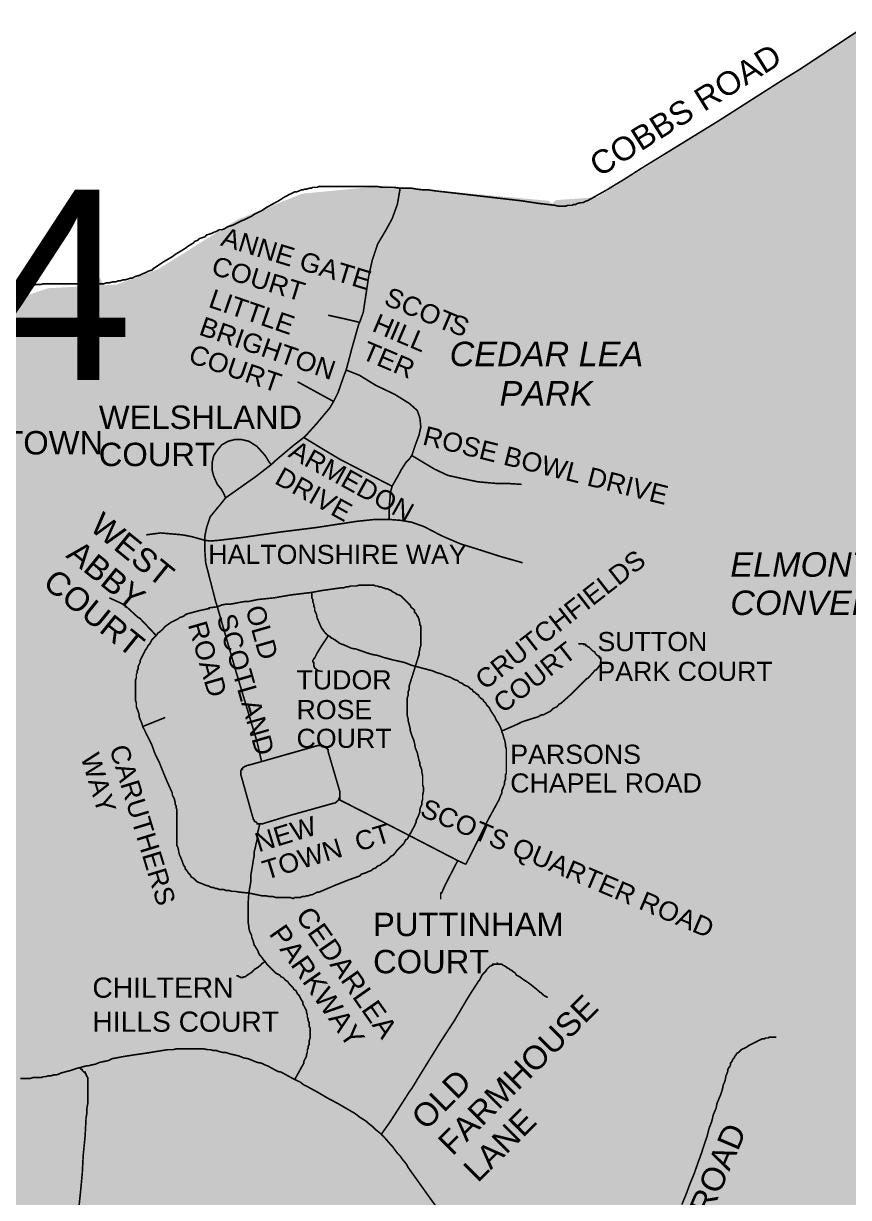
# Model space of a CAD drawing. Header units: millimetres. Extents: x 10 to 1080, y 12 to 847.
# Drawn here: x 256.9 to 334.5, y 464.8 to 575.2 of the extents above; entities that cross this region are included whole.
import ezdxf

# ---------------------------------------------------------------- set-up
doc = ezdxf.new("R2010")
doc.units = ezdxf.units.MM

msp = doc.modelspace()

# ---------------------------------------------------------------- hatches: boundary and pattern name
at = {"layer": 'H', "linetype": 'CONTINUOUS'}
for points in [[(802.375, 724.076), (804.333, 708.572), (819.82, 705.362), (834.637, 704.674), (846.243, 705.362), (859.861, 713.74), (871.467, 723.388), (876.635, 727.287), (891.452, 733.125), (894.662, 722.806), (899.231, 711.2), (902.458, 678.268), (906.939, 654.985), (912.777, 635.6), (903.041, 631.79), (870.797, 623.394), (843.703, 613.075), (834.037, 605.614), (852.17, 570.142), (848.607, 566.244), (849.207, 566.244), (834.637, 551.692), (840.475, 538.815), (802.711, 488.438), (802.217, 489.126), (800.435, 493.007), (798.83, 497.082), (795.355, 502.25), (792.215, 505.213), (789.005, 508.088), (786.289, 511.722), (784.437, 515.532), (783.078, 519.677), (782.391, 521.723), (780.874, 525.78), (778.334, 530.348), (775.794, 533.735), (773.007, 536.875), (769.955, 539.75), (766.727, 542.378), (763.27, 544.83), (759.707, 547.123), (755.985, 549.24), (754.115, 550.333), (752.263, 551.356), (750.305, 552.45), (748.365, 553.473), (746.407, 554.478), (744.467, 555.502), (742.615, 556.507), (740.657, 557.618), (739.652, 558.13), (732.525, 556.436), (732.79, 544.583), (726.264, 530.86), (723.142, 524.334), (722.207, 519.765), (722.877, 514.015), (725.593, 511.052), (734.219, 509.182), (736.177, 508.935), (733.302, 494.965), (732.278, 489.126), (728.98, 480.236), (737.605, 465.243), (747.518, 446.193), (733.548, 450.338), (730.409, 438.062), (720.76, 407.158), (717.885, 398.268), (714.745, 388.108), (713.475, 387.174), (712.047, 376.096), (715.945, 344.77), (716.615, 324.026), (716.439, 318.682), (723.388, 318.435), (731.608, 319.705), (737.358, 321.557), (743.373, 323.25), (749.635, 324.273), (754.962, 326.39), (761.488, 331.47), (750.641, 308.786), (742.95, 291.677), (741.257, 289.313), (754.715, 277.195), (760.801, 272.292), (760.73, 272.115), (769.444, 264.583), (777.487, 249.678), (794.597, 237.155), (804.333, 230.293), (811.777, 224.032), (798.054, 219.957), (781.473, 215.988), (770.043, 212.602), (757.502, 208.033), (746.072, 201.172), (734.06, 195.404), (725.082, 194.91), (725.258, 194.134), (725.593, 192.105), (725.752, 188.048), (725.17, 184.062), (724.905, 183.392), (714.587, 181.698), (699.17, 173.743), (696.295, 178.312), (682.078, 173.143), (680.879, 176.53), (652.868, 161.713), (660.647, 138.007), (660.4, 137.83), (656.749, 135.467), (653.203, 133.103), (649.552, 130.722), (645.918, 128.358), (642.285, 125.977), (638.634, 123.702), (635, 121.32), (631.349, 118.957), (627.803, 116.664), (624.152, 114.3), (620.942, 115.394), (619.584, 117.51), (618.402, 119.556), (617.22, 121.744), (616.038, 123.702), (614.68, 125.977), (613.569, 128.27), (612.299, 130.475), (610.958, 132.415), (609.424, 134.197), (608.154, 136.066), (606.795, 138.254), (605.367, 140.035), (603.673, 143.087), (601.892, 144.445), (599.863, 145.715), (598.17, 147.496), (596.724, 149.26), (595.118, 151.042), (593.513, 152.647), (591.22, 153.846), (589.439, 155.187), (587.675, 156.545), (586.052, 158.415), (585.717, 160.778), (585.047, 162.895), (584.112, 165.1), (582.172, 166.194), (580.549, 167.887), (579.543, 169.845), (578.785, 171.962), (577.762, 173.902), (576.668, 175.772), (575.398, 177.553), (573.775, 178.982), (571.659, 182.457), (568.784, 186.778), (566.932, 189.988), (565.82, 194.486), (564.462, 203.87), (563.704, 208.527), (563.88, 211.332), (563.704, 215.477), (563.457, 217.77), (563.28, 220.133), (563.368, 222.426), (563.28, 224.614), (562.857, 227.418), (561.675, 229.694), (560.828, 232.586), (561.428, 234.774), (561.852, 237.825), (561.922, 240.206), (561.587, 242.658), (561.763, 245.286), (562.01, 247.65), (561.852, 250.278), (561.164, 254.423), (561.922, 257.052), (562.522, 259.256), (562.275, 261.532), (561.499, 263.56), (560.405, 265.518), (559.805, 267.882), (559.223, 270.175), (557.953, 273.297), (556.26, 274.92), (554.814, 277.53), (554.39, 280), (553.72, 282.363), (552.962, 284.656), (551.85, 286.508), (550.668, 288.713), (549.222, 291.165), (547.194, 292.947), (545.412, 294.552), (543.56, 296.422), (543.719, 298.697), (542.537, 300.655), (540.42, 302.348), (538.057, 304.976), (535.34, 306.405), (532.553, 307.763), (530.26, 309.545), (528.232, 310.903), (526.874, 312.755), (526.45, 314.872), (524.51, 315.807), (522.305, 316.054), (518.248, 316.565), (515.779, 316.9), (513.592, 317.324), (511.387, 317.923), (508.935, 318.17), (507.153, 316.988), (506.465, 314.96), (505.037, 313.267), (503.255, 311.997), (501.897, 310.303), (500.292, 308.698), (498.422, 307.587), (496.658, 306.07), (495.212, 304.377), (494.453, 302.348), (493.942, 299.896), (493.607, 297.603), (493.942, 295.24), (494.453, 293.123), (495.212, 290.83), (495.723, 288.625), (494.03, 286.508), (493.342, 284.304), (491.649, 281.693), (489.462, 280.846), (485.14, 280.423), (481.577, 280.582), (479.637, 281.852), (478.102, 283.457), (476.673, 285.08), (475.068, 286.773), (472.863, 287.267), (470.658, 286.685), (468.965, 285.238), (467.184, 283.88), (465.067, 282.875), (463.462, 281.34), (464.732, 279.488), (466.602, 278.306), (468.63, 277.372), (469.724, 275.502), (468.877, 273.385), (467.095, 272.027), (463.973, 269.663), (462.104, 268.058), (460.075, 266.876), (457.958, 266.1), (455.665, 265.606), (452.702, 266.277), (450.674, 267.212), (448.469, 267.635), (444.835, 268.482), (442.718, 268.993), (440.514, 268.393), (436.792, 268.217), (434.763, 268.905), (432.805, 269.998), (431.465, 271.78), (432.647, 273.72), (433.405, 275.925), (433.317, 278.218), (432.805, 280.335), (432.894, 282.963), (431.959, 285.327), (428.925, 284.568), (426.72, 283.88), (424.603, 283.457), (421.375, 283.968), (419.188, 284.392), (417.072, 284.903), (415.025, 285.926), (412.838, 286.685), (410.792, 287.62), (409.698, 289.56), (409.875, 291.765), (410.298, 293.97), (410.298, 296.157), (409.61, 298.203), (408.252, 300.143), (406.4, 301.66), (404.53, 303.107), (402.837, 304.712), (400.897, 305.823), (399.715, 307.675), (400.297, 309.792), (399.962, 311.997), (397.845, 313.355), (395.905, 314.537), (394.547, 316.318), (393.1, 318.1), (391.672, 319.793), (390.225, 321.398), (388.108, 322.668), (386.592, 324.185), (385.057, 325.878), (383.452, 327.325), (381.582, 328.595), (379.465, 329.265), (378.125, 331.047), (378.037, 333.252), (377.349, 335.368), (375.92, 336.973), (374.05, 338.332), (372.11, 339.425), (370.152, 340.536), (368.035, 341.383), (365.919, 341.965), (363.555, 341.63), (361.615, 340.607), (359.745, 338.914), (357.875, 337.82), (355.935, 336.797), (353.818, 335.703), (351.878, 334.522), (350.255, 332.652), (348.915, 330.8), (347.98, 328.754), (347.133, 326.637), (345.599, 325.032), (343.323, 324.785), (340.184, 324.785), (337.732, 325.367), (335.615, 324.185), (334.522, 322.333), (334.433, 320.128), (334.098, 317.923), (332.899, 315.807), (331.805, 313.866), (330.958, 311.75), (330.712, 309.545), (330.288, 307.252), (329.935, 304.976), (329.688, 302.683), (329.018, 300.39), (328.083, 298.203), (327.325, 296.157), (327.06, 293.97), (328.665, 292.347), (329.935, 290.583), (328.665, 288.802), (326.39, 287.955), (323.25, 287.778), (321.045, 288.29), (319.864, 290.23), (318.682, 292.276), (316.812, 293.705), (314.025, 294.975), (311.732, 295.487), (309.615, 295.91), (307.763, 297.092), (306.405, 299.05), (305.47, 300.99), (304.712, 303.107), (303.689, 305.135), (301.995, 306.405), (300.302, 307.852), (298.962, 309.545), (297.268, 307.94), (296.422, 305.894), (293.282, 304.2), (291.5, 305.558), (289.648, 306.828), (287.69, 307.852), (287.267, 309.968), (287.69, 312.173), (285.75, 313.09), (283.457, 313.602), (281.34, 314.202), (279.224, 315.295), (278.642, 317.5), (277.954, 319.617), (276.013, 321.222), (274.144, 319.793), (272.874, 317.923), (269.998, 319.193), (268.217, 320.64), (266.435, 321.98), (263.984, 324.45), (262.202, 325.72), (260.862, 327.484), (261.108, 329.688), (261.867, 331.893), (262.714, 334.01), (262.467, 337.644), (261.532, 339.602), (260.597, 341.718), (258.992, 343.323), (255.94, 345.352), (253.065, 346.71), (251.195, 347.892), (249.167, 348.827), (248.92, 351.032), (250.19, 352.884), (251.707, 354.842), (254.088, 354.93), (255.782, 356.358), (257.969, 356.623), (260.174, 357.117), (261.444, 359.234), (261.779, 361.527), (261.62, 363.732), (260.438, 365.584), (258.992, 367.277), (256.117, 367.63), (255.429, 369.746), (254.088, 371.44), (252.307, 372.957), (250.525, 374.227), (248.497, 374.826), (247.138, 376.767), (248.162, 378.707), (247.385, 381), (245.78, 382.517), (245.622, 384.81), (244.687, 386.75), (243.575, 388.796), (242.235, 390.56), (241.035, 392.43), (239.518, 394.212), (239.43, 396.416), (240.453, 398.533), (240.612, 401.144), (240.788, 403.86), (239.43, 405.888), (238.584, 408.005), (236.467, 409.452), (235.038, 411.304), (233.08, 412.838), (233.168, 415.202), (234.103, 417.318), (235.462, 419.276), (236.978, 421.04), (238.072, 422.998), (237.825, 425.274), (237.49, 427.902), (236.22, 429.683), (234.527, 431.377), (232.657, 433.246), (230.628, 434.587), (229.182, 436.28), (227.489, 437.815), (226.219, 439.667), (224.79, 441.537), (223.943, 443.742), (222.92, 445.77), (220.98, 447.216), (218.775, 448.557), (216.57, 449.827), (214.365, 450.25), (212.249, 450.427), (209.797, 450.515), (206.163, 450.427), (203.87, 451.026), (201.595, 450.338), (199.972, 448.31), (201.665, 446.705), (199.549, 444.588), (196.938, 445.347), (194.822, 445.435), (192.105, 444.923), (189.054, 445.012), (187.202, 443.406), (184.908, 442.472), (182.88, 441.113), (181.01, 439.596), (179.317, 438.15), (177.288, 437.056), (175.084, 436.457), (173.055, 435.522), (170.762, 434.675), (168.575, 434.852), (166.793, 436.545), (165.947, 438.82), (165.259, 440.937), (163.142, 442.048), (160.955, 442.56), (158.574, 442.383), (156.369, 441.713), (154.005, 440.778), (151.377, 440.267), (148.59, 440.267), (146.385, 439.843), (145.45, 437.727), (145.115, 435.522), (142.663, 436.122), (142.152, 438.326), (140.458, 439.932), (138.43, 441.113), (136.472, 442.207), (134.285, 442.807), (131.745, 442.048), (128.605, 441.537), (126.153, 441.872), (123.525, 441.784), (121.497, 442.983), (120.05, 444.588), (117.775, 445.012), (116.082, 446.528), (116.152, 448.822), (114.124, 450.938), (112.607, 453.214), (111.425, 454.995), (110.155, 456.777), (108.797, 458.47), (107.527, 460.252), (106.257, 461.945), (104.898, 463.726), (103.54, 465.42), (102.182, 467.113), (100.842, 468.806), (99.572, 470.57), (98.213, 472.264), (95.585, 475.738), (93.133, 479.213), (90.682, 482.776), (88.477, 486.41), (86.448, 490.132), (84.578, 494.03), (83.062, 498.016), (81.527, 502.92), (80.433, 507.065), (79.498, 511.298), (78.74, 515.532), (78.228, 519.853), (77.805, 524.175), (77.558, 528.496), (77.47, 532.8), (77.558, 534.917), (77.558, 537.122), (77.717, 539.238), (77.893, 541.443), (78.052, 543.56), (78.317, 545.765), (78.564, 547.882), (79.252, 552.115), (80.098, 556.348), (81.192, 560.582), (82.374, 564.727), (84.402, 570.054), (86.448, 573.793), (87.63, 575.645), (117.687, 575.645), (138.007, 572.435), (144.445, 544.23), (141.905, 543.225), (154.764, 537.88), (160.443, 536.028), (171.185, 535.693), (189.318, 535.34), (206.834, 533.912), (226.06, 527.897), (227.842, 532.888), (253.912, 548.552), (259.239, 550.333), (265.677, 550.668), (269.575, 552.115), (277.019, 556.772), (283.122, 559.223), (290.989, 559.982), (306.317, 558.553), (306.652, 558.288), (307.005, 558.624), (310.885, 558.888), (317.659, 563.122), (325.543, 568.113), (333.745, 573.528), (338.825, 576.827), (341.365, 576.756), (344.928, 576.068), (348.492, 574.71), (351.949, 572.858), (355.759, 569.718), (358.228, 566.173), (359.234, 564.303), (360.257, 562.363), (362.462, 558.8), (365.425, 555.925), (369.993, 554.32), (376.255, 554.478), (378.46, 554.902), (380.577, 555.325), (382.782, 555.748), (384.898, 556.013), (387.773, 556.436), (392.007, 557.107), (396.064, 558.042), (400.138, 559.135), (404.107, 560.405), (408.005, 561.852), (411.903, 563.457), (415.713, 565.238), (419.435, 567.09), (423.069, 569.048), (424.18, 569.63), (421.128, 576.333), (406.224, 573.952), (411.057, 595.383), (409.452, 607.06), (401.408, 603.85), (401.832, 611.893), (404.618, 612.74), (404.195, 626.022), (394.882, 630.432), (373.539, 618.737), (369.482, 635.67), (377.19, 651.845), (407.405, 673.276), (407.829, 671.23), (482.177, 704.003), (500.715, 623.323), (501.227, 623.57), (505.372, 625.863), (509.182, 627.892), (512.992, 630.008), (516.802, 632.037), (520.612, 634.065), (522.552, 635.088), (524.422, 636.094), (526.362, 637.117), (528.232, 638.14), (530.172, 639.233), (532.042, 640.256), (534.335, 641.438), (544.495, 629.585), (550.422, 631.613), (546.523, 639.568), (541.532, 645.336), (541.602, 645.407), (545.412, 647.453), (549.222, 649.57), (553.032, 651.598), (556.772, 653.627), (560.582, 655.743), (564.392, 657.772), (568.202, 659.888), (572.012, 661.917), (575.733, 664.034), (579.543, 666.15), (583.353, 668.196), (587.163, 670.313), (590.885, 672.342), (596.724, 674.458), (601.133, 674.458), (603.338, 674.458), (605.455, 674.37), (607.642, 674.194), (609.847, 674.123), (611.964, 674.035), (614.168, 673.858), (616.373, 673.7), (618.49, 673.612), (620.695, 673.435), (622.882, 673.347), (624.999, 673.276), (629.32, 673.188), (633.642, 673.276), (637.875, 673.523), (642.108, 673.947), (646.254, 674.617), (650.399, 675.728), (653.627, 676.734), (657.684, 678.18), (661.67, 679.873), (665.568, 681.743), (669.378, 683.772), (673.1, 685.976), (676.734, 688.252), (680.297, 690.704), (683.683, 693.42), (687.07, 696.136), (690.192, 699.1), (693.332, 702.063), (696.207, 705.273), (699.082, 708.572), (701.71, 711.958), (705.785, 710.53), (709.842, 708.995), (713.74, 707.214), (717.638, 705.362), (721.448, 703.333), (723.988, 701.798), (729.403, 707.302), (742.35, 719.578), (751.999, 718.908), (767.503, 733.725), (785.618, 751.84), (797.207, 740.234), (802.375, 724.076), (802.375, 724.076)], [(292.682, 558.13), (291.253, 558.13), (290.83, 559.4), (290.407, 558.13), (289.048, 558.13), (290.142, 557.283), (289.719, 555.925), (290.83, 556.772), (292.012, 555.925), (291.588, 557.283), (292.682, 558.13), (292.682, 558.13)], [(264.83, 549.998), (263.56, 552.274), (262.29, 549.998), (263.56, 547.793), (264.83, 549.998), (264.83, 549.998)], [(264.83, 549.998), (264.583, 549.998), (263.56, 548.217), (262.625, 549.998), (263.56, 551.78), (264.583, 549.998), (264.83, 549.998), (263.56, 552.274), (262.29, 549.998), (263.56, 547.793), (264.83, 549.998), (264.83, 549.998)], [(288.872, 544.918), (287.443, 544.918), (287.02, 546.188), (286.597, 544.918), (285.238, 544.918), (286.332, 544.072), (285.909, 542.713), (287.02, 543.56), (288.202, 542.713), (287.778, 544.072), (288.872, 544.918), (288.872, 544.918)], [(286.597, 534.917), (285.15, 534.917), (284.727, 536.187), (284.304, 534.917), (282.945, 534.917), (284.057, 534.07), (283.633, 532.73), (284.727, 533.576), (285.909, 532.73), (285.485, 534.07), (286.597, 534.917), (286.597, 534.917)], [(297.85, 532.465), (296.422, 532.465), (295.998, 533.735), (295.575, 532.465), (294.217, 532.465), (295.31, 531.618), (294.887, 530.26), (295.998, 531.107), (297.18, 530.26), (296.757, 531.618), (297.85, 532.465), (297.85, 532.465)], [(274.832, 528.743), (273.385, 528.743), (272.962, 530.013), (272.538, 528.743), (271.18, 528.743), (272.292, 527.897), (271.868, 526.538), (272.962, 527.385), (274.144, 526.538), (273.72, 527.897), (274.832, 528.743), (274.832, 528.743)], [(296.157, 527.226), (294.728, 527.226), (294.305, 528.496), (293.882, 527.226), (292.523, 527.226), (293.617, 526.38), (293.194, 525.022), (294.305, 525.868), (295.487, 525.022), (295.063, 526.38), (296.157, 527.226), (296.157, 527.226)], [(285.909, 520.947), (284.48, 520.947), (284.057, 522.217), (283.633, 520.947), (282.275, 520.947), (283.369, 520.1), (282.945, 518.76), (284.057, 519.606), (285.238, 518.76), (284.815, 520.1), (285.909, 520.947), (285.909, 520.947)], [(269.575, 517.737), (268.129, 517.737), (267.705, 519.007), (267.282, 517.737), (265.942, 517.737), (267.035, 516.89), (266.612, 515.532), (267.705, 516.378), (268.905, 515.532), (268.482, 516.89), (269.575, 517.737), (269.575, 517.737)], [(295.398, 513.68), (293.952, 513.68), (293.529, 514.95), (293.105, 513.68), (291.765, 513.68), (292.858, 512.833), (292.435, 511.475), (293.529, 512.322), (294.728, 511.475), (294.305, 512.833), (295.398, 513.68), (295.398, 513.68)], [(311.397, 513.592), (309.968, 513.592), (309.545, 514.862), (309.122, 513.592), (307.763, 513.592), (308.857, 512.745), (308.434, 511.387), (309.545, 512.233), (310.727, 511.387), (310.303, 512.745), (311.397, 513.592), (311.397, 513.592)], [(304.112, 508.935), (302.683, 508.935), (302.26, 510.205), (301.837, 508.935), (300.478, 508.935), (301.572, 508.088), (301.149, 506.73), (302.26, 507.577), (303.442, 506.73), (303.018, 508.088), (304.112, 508.935), (304.112, 508.935)], [(270.669, 508.088), (269.24, 508.088), (268.817, 509.358), (268.393, 508.088), (267.035, 508.088), (268.129, 507.242), (267.705, 505.883), (268.817, 506.73), (269.998, 505.883), (269.575, 507.242), (270.669, 508.088), (270.669, 508.088)], [(279.4, 506.218), (277.954, 506.218), (277.53, 507.488), (277.107, 506.218), (275.749, 506.218), (276.86, 505.372), (276.437, 504.014), (277.53, 504.86), (278.712, 504.014), (278.289, 505.372), (279.4, 506.218), (279.4, 506.218)], [(288.537, 504.278), (287.108, 504.278), (286.685, 505.548), (286.262, 504.278), (284.903, 504.278), (285.997, 503.432), (285.574, 502.073), (286.685, 502.92), (287.867, 502.073), (287.443, 503.432), (288.537, 504.278), (288.537, 504.278)], [(294.887, 498.352), (293.458, 498.352), (293.035, 499.622), (292.612, 498.352), (291.253, 498.352), (292.347, 497.505), (291.924, 496.147), (293.035, 496.993), (294.217, 496.147), (293.793, 497.505), (294.887, 498.352), (294.887, 498.352)], [(301.325, 497.84), (299.879, 497.84), (299.455, 499.11), (299.032, 497.84), (297.692, 497.84), (298.785, 496.993), (298.362, 495.635), (299.455, 496.482), (300.655, 495.635), (300.232, 496.993), (301.325, 497.84), (301.325, 497.84)], [(280.335, 491.825), (278.888, 491.825), (278.465, 493.095), (278.042, 491.825), (276.684, 491.825), (277.795, 490.978), (277.372, 489.62), (278.465, 490.467), (279.647, 489.62), (279.224, 490.978), (280.335, 491.825), (280.335, 491.825)], [(261.779, 477.52), (260.35, 477.52), (259.927, 478.79), (259.503, 477.52), (258.145, 477.52), (259.239, 476.673), (258.815, 475.315), (259.927, 476.162), (261.108, 475.315), (260.685, 476.673), (261.779, 477.52), (261.779, 477.52)], [(286.597, 476.85), (285.15, 476.85), (284.727, 478.12), (284.304, 476.85), (282.945, 476.85), (284.057, 476.003), (283.633, 474.645), (284.727, 475.492), (285.909, 474.645), (285.485, 476.003), (286.597, 476.85), (286.597, 476.85)]]:
    msp.add_hatch(color=256, dxfattribs=at).paths.add_polyline_path(points)

# ---------------------------------------------------------------- linework, layer by layer
at = {"layer": 'P', "const_width": 0.151}
for points in [[(292.347, 559.735), (292.858, 559.735), (293.441, 559.735), (293.952, 559.647), (294.552, 559.576), (295.046, 559.576), (295.645, 559.488), (302.242, 558.729), (303.777, 558.553), (305.382, 558.306), (306.899, 558.13), (307.252, 558.042), (307.587, 558.042), (307.746, 558.042), (307.922, 558.042), (308.098, 558.13), (308.257, 558.13), (308.434, 558.13), (308.522, 558.13), (308.681, 558.218), (308.857, 558.218), (309.016, 558.306), (309.368, 558.377), (309.527, 558.377), (309.862, 558.553), (309.951, 558.553), (311.309, 559.312), (311.908, 559.647), (312.579, 560.07), (313.178, 560.423), (313.849, 560.846), (315.031, 561.605), (322.315, 566.085), (328.418, 569.983), (329.935, 570.918), (335.95, 574.887)], [(256.699, 550.263), (256.875, 550.333), (257.122, 550.422), (257.369, 550.51), (257.634, 550.51), (257.881, 550.598), (258.057, 550.686), (258.304, 550.686), (258.568, 550.686), (258.815, 550.757), (259.75, 550.757), (260.174, 550.757), (261.108, 550.757), (261.602, 550.757), (262.026, 550.757), (262.537, 550.757), (262.802, 550.757), (263.049, 550.757), (263.384, 550.757), (263.719, 550.757), (264.231, 550.757), (264.495, 550.757), (264.742, 550.845), (264.989, 550.845), (265.342, 550.933), (265.589, 550.933), (265.836, 551.021), (266.012, 551.021), (266.259, 551.109), (266.435, 551.109), (266.682, 551.18), (266.947, 551.268), (267.106, 551.268), (267.458, 551.445), (267.794, 551.533), (267.952, 551.603), (268.129, 551.692), (268.376, 551.78), (268.728, 551.956), (268.975, 552.027), (269.152, 552.203), (269.311, 552.291), (270.069, 552.803), (270.492, 553.05), (270.916, 553.297), (271.268, 553.561), (271.692, 553.808), (272.115, 554.073), (272.45, 554.32), (272.874, 554.567), (273.032, 554.743), (273.297, 554.831), (273.456, 554.99), (273.72, 555.078), (273.967, 555.166), (274.144, 555.343), (274.391, 555.413), (274.655, 555.502), (274.814, 555.59), (275.078, 555.678), (275.325, 555.837), (275.572, 555.837), (275.837, 555.925), (276.084, 556.101), (276.595, 556.26), (276.772, 556.348), (277.442, 556.683), (277.689, 556.772), (278.377, 557.107), (278.624, 557.283), (278.959, 557.459), (279.312, 557.618), (279.806, 557.953), (280.917, 558.553), (281.428, 558.888), (281.587, 558.976), (281.764, 559.065), (281.922, 559.153), (282.099, 559.223), (282.275, 559.312), (282.434, 559.4), (282.61, 559.4), (282.857, 559.488), (283.034, 559.576), (283.192, 559.576), (283.369, 559.647), (283.545, 559.647), (283.792, 559.735), (283.968, 559.735), (284.127, 559.823), (284.392, 559.823), (284.551, 559.823), (284.727, 559.911), (284.974, 559.911), (285.662, 559.911), (286.156, 559.911), (286.579, 559.911), (287.091, 559.911), (287.602, 559.911), (288.114, 559.911), (288.625, 559.911), (289.542, 559.911), (290.142, 559.911), (290.654, 559.823), (291.236, 559.823), (291.747, 559.823), (292.347, 559.735)], [(292.347, 559.735), (292.082, 558.218), (291.588, 556.86), (290.989, 555.766), (290.23, 554.496), (289.719, 552.962), (289.384, 551.445), (289.119, 549.663), (288.872, 548.058), (288.537, 547.123)], [(288.537, 547.123), (287.091, 547.458), (285.574, 547.793)], [(288.537, 547.123), (288.449, 546.947), (287.778, 544.583), (287.514, 543.56), (287.267, 542.643)], [(287.267, 542.643), (287.002, 541.955), (286.508, 540.526), (286.085, 539.679)], [(287.267, 542.643), (288.537, 542.131), (290.054, 541.196), (291.835, 540.35), (293.194, 539.503), (293.952, 538.833), (294.199, 538.145), (294.287, 537.298), (294.128, 536.54), (293.776, 535.605), (293.441, 534.599)], [(286.085, 539.679), (282.698, 541.532)], [(286.085, 539.679), (285.732, 539.08), (284.462, 537.563), (283.457, 536.452), (283.281, 536.293)], [(275.925, 530.613), (275.749, 531.036), (275.502, 531.46), (275.149, 531.883), (274.814, 532.642), (274.655, 533.241), (274.655, 533.912), (274.814, 534.599), (275.149, 535.093), (275.572, 535.605), (276.172, 535.94), (276.842, 536.116), (277.354, 536.116), (278.112, 535.94), (278.888, 535.446), (279.647, 534.599), (280.07, 533.912), (280.229, 533.753)], [(283.281, 536.293), (282.275, 535.517), (280.582, 534.088), (280.229, 533.753)], [(283.281, 536.293), (284.815, 535.358), (286.667, 534.247), (291.588, 531.707)], [(291.588, 531.707), (291.924, 532.306), (292.171, 532.73), (292.435, 533.241), (292.929, 534), (293.194, 534.247), (293.441, 534.599)], [(293.441, 534.599), (295.557, 533.329), (296.827, 532.73), (297.938, 532.483), (299.632, 532.13), (301.396, 531.971), (302.419, 531.971), (303.777, 531.883)], [(280.229, 533.753), (278.8, 532.642), (275.925, 530.613)], [(291.324, 528.585), (291.324, 529.008), (291.324, 529.855), (291.412, 530.789), (291.412, 531.036), (291.588, 531.707)], [(273.967, 526.627), (273.967, 526.979), (274.144, 527.826), (274.479, 528.832), (275.237, 529.766), (275.325, 529.855), (275.925, 530.613)], [(273.967, 526.627), (274.479, 526.556), (275.325, 526.627), (277.53, 526.891), (281.076, 527.403), (284.462, 527.826), (288.272, 528.408), (289.966, 528.585), (290.901, 528.585), (291.324, 528.585)], [(291.324, 528.585), (292.435, 528.496), (293.441, 528.32), (294.622, 527.897), (296.245, 527.05), (298.009, 526.292), (299.879, 525.709), (301.748, 525.11), (303.865, 524.51)], [(273.967, 526.627), (272.697, 526.979), (271.851, 527.138), (270.845, 527.226), (269.822, 527.315), (268.464, 527.138)], [(275.149, 520.365), (274.99, 520.876), (274.055, 524.51), (273.967, 525.78), (273.967, 526.627)], [(293.776, 514.773), (294.04, 515.62), (294.128, 515.885), (294.128, 516.132), (294.199, 516.308), (294.199, 516.467), (294.287, 516.731), (294.287, 516.89), (294.287, 517.066), (294.287, 517.243), (294.287, 517.402), (294.287, 517.666), (294.287, 518.089), (294.287, 518.16), (294.287, 518.336), (294.287, 518.425), (294.287, 518.583), (294.199, 518.672), (294.199, 518.848), (294.128, 519.095), (294.128, 519.183), (294.04, 519.359), (294.04, 519.43), (293.952, 519.518), (293.864, 519.695), (293.776, 519.783), (293.705, 519.853), (293.705, 520.03), (293.617, 520.118), (293.529, 520.206), (293.441, 520.277), (293.352, 520.365), (293.282, 520.541), (293.105, 520.7), (292.929, 520.876), (292.682, 521.123), (292.594, 521.212), (292.435, 521.388), (292.259, 521.476), (292.012, 521.547), (291.924, 521.635), (291.747, 521.723), (291.588, 521.811), (291.5, 521.899), (291.324, 521.97), (291.165, 522.058), (290.989, 522.058), (290.812, 522.146), (290.742, 522.146), (290.565, 522.235), (290.389, 522.235), (290.23, 522.323), (290.054, 522.323), (289.895, 522.393), (289.719, 522.393), (289.542, 522.393), (289.384, 522.393), (288.872, 522.393), (288.449, 522.393), (288.202, 522.323), (287.69, 522.323), (287.426, 522.235), (287.267, 522.235), (287.002, 522.146), (286.755, 522.146), (284.974, 521.899), (284.039, 521.723)], [(269.399, 517.666), (267.882, 519.271), (267.705, 519.359), (266.612, 520.365), (266.524, 520.365), (266.524, 520.453), (266.347, 520.541), (266.259, 520.629), (264.989, 521.212)], [(284.039, 521.723), (282.011, 521.476), (280.494, 521.212), (278.959, 521.053), (278.536, 520.965), (278.112, 520.876), (277.777, 520.876), (277.266, 520.788), (276.842, 520.7), (276.419, 520.629), (275.996, 520.629), (275.572, 520.541), (275.149, 520.365)], [(285.574, 517.666), (285.485, 517.737), (285.309, 517.913), (285.15, 518.089), (285.062, 518.248), (284.974, 518.336), (284.886, 518.513), (284.815, 518.672), (284.639, 519.095), (284.551, 519.271), (284.462, 519.695), (284.304, 520.03), (284.304, 520.277), (284.215, 520.453), (284.215, 520.629), (284.127, 520.876), (284.127, 521.053), (284.039, 521.212), (284.039, 521.476), (284.039, 521.723)], [(275.149, 520.365), (274.391, 520.277), (274.391, 520.206), (273.967, 520.118), (273.544, 520.03), (273.209, 519.942), (272.874, 519.853), (272.609, 519.783), (272.274, 519.695), (272.115, 519.606), (272.027, 519.518), (271.851, 519.43), (271.604, 519.359), (271.515, 519.271), (271.18, 519.095), (270.845, 518.936), (270.581, 518.76), (270.245, 518.513), (269.998, 518.248), (269.734, 518.001), (269.575, 517.913), (269.399, 517.666)], [(279.312, 505.813), (278.888, 507.665), (276.931, 514.191), (275.149, 520.365)], [(269.399, 517.666), (269.222, 517.49), (268.975, 517.243), (268.799, 516.89), (268.64, 516.731), (268.552, 516.555), (268.464, 516.396), (268.376, 516.308), (268.305, 516.132), (268.217, 515.973), (268.129, 515.796), (268.041, 515.62), (267.952, 515.461), (267.882, 515.285), (267.882, 515.126), (267.794, 514.95), (267.705, 514.773), (267.705, 514.526), (267.617, 514.35), (267.617, 514.191), (267.529, 514.015), (267.529, 513.856), (267.529, 513.68), (267.458, 513.503), (267.458, 513.256), (267.458, 513.08), (267.458, 512.921), (267.458, 512.657), (267.458, 512.498), (267.458, 512.075), (267.458, 511.898), (267.458, 511.739), (267.458, 511.563), (267.529, 511.316), (267.529, 510.963), (267.705, 510.54), (267.794, 510.205), (267.794, 510.046), (267.882, 509.782), (268.041, 509.446), (268.129, 509.111)], [(285.574, 517.666), (285.485, 517.49), (284.974, 516.731), (284.551, 516.043), (284.304, 515.549), (284.215, 515.461), (284.127, 515.285), (284.127, 515.197), (284.215, 515.126), (284.215, 514.862), (284.304, 514.615), (284.639, 514.35), (285.062, 514.279)], [(293.776, 514.773), (293.441, 514.862), (292.77, 515.126), (292.082, 515.285), (291.659, 515.373), (290.742, 515.62), (290.23, 515.796), (289.719, 515.885), (289.207, 516.043), (288.696, 516.22), (288.202, 516.396), (287.778, 516.467), (287.179, 516.731), (287.002, 516.819), (286.932, 516.819), (286.755, 516.89), (286.579, 516.978), (286.508, 517.066), (286.332, 517.155), (286.244, 517.243), (286.085, 517.313), (285.997, 517.402), (285.909, 517.402), (285.821, 517.49), (285.732, 517.578), (285.574, 517.666)], [(310.709, 514.438), (310.797, 514.438), (311.062, 514.773), (311.132, 514.773), (311.132, 514.862), (311.221, 514.862), (311.221, 514.95), (311.221, 515.038), (311.221, 515.126), (311.221, 515.197), (311.221, 515.285), (311.221, 515.373), (311.221, 515.461), (311.221, 515.549), (311.132, 515.549), (311.132, 515.62), (311.062, 515.62), (311.062, 515.708), (310.885, 515.796), (310.709, 515.973), (310.638, 516.132), (310.462, 516.22), (310.286, 516.396), (310.127, 516.555), (309.951, 516.643), (309.862, 516.731), (309.792, 516.731), (309.792, 516.819), (309.704, 516.819), (309.615, 516.819), (309.615, 516.89), (309.527, 516.89), (309.439, 516.89), (309.368, 516.89), (309.28, 516.89), (309.192, 516.89), (309.104, 516.89)], [(293.776, 514.773), (293.194, 512.921), (293.194, 512.745), (293.194, 512.586), (293.105, 512.41), (293.105, 512.233), (293.105, 512.075), (293.017, 511.81), (293.017, 511.651), (293.017, 511.475), (293.017, 511.316), (293.017, 511.14), (293.017, 510.963), (293.017, 510.805), (293.017, 510.469), (293.017, 510.293), (293.017, 510.117), (293.105, 509.782), (293.105, 509.623), (293.194, 509.27), (293.282, 508.935), (293.282, 508.776), (293.441, 508.265), (293.617, 507.841), (293.705, 507.506), (293.776, 507.083), (293.952, 506.659), (294.128, 505.883), (294.199, 505.725), (294.199, 505.46), (294.287, 505.301), (294.375, 505.037), (294.375, 504.878), (294.464, 504.455), (294.464, 504.19), (294.464, 504.031), (294.464, 503.767), (294.464, 503.608), (294.552, 503.343), (294.552, 503.096), (294.464, 502.673), (294.464, 502.426), (294.464, 502.25), (294.375, 502.003), (294.375, 501.738), (294.287, 501.579), (294.199, 501.315), (294.199, 501.068), (294.128, 500.892), (294.04, 500.645), (293.864, 500.309), (293.864, 500.133), (293.776, 499.957), (293.705, 499.798), (293.617, 499.622), (293.529, 499.463), (293.441, 499.286), (293.352, 499.11), (293.282, 499.039), (293.194, 498.863)], [(301.907, 508.688), (301.819, 508.935), (301.748, 509.111), (301.66, 509.27), (301.572, 509.446), (301.396, 509.693), (301.237, 510.046), (300.902, 510.54), (300.814, 510.716), (300.725, 510.893), (300.549, 511.052), (300.478, 511.14), (300.39, 511.316), (300.214, 511.475), (300.126, 511.651), (299.967, 511.739), (299.791, 511.898), (299.702, 512.075), (299.544, 512.163), (299.367, 512.322), (299.208, 512.41), (299.12, 512.586), (298.944, 512.657), (298.785, 512.833), (298.609, 512.921), (298.362, 513.009), (298.185, 513.168), (297.938, 513.256), (297.762, 513.433), (297.515, 513.503), (297.339, 513.592), (297.004, 513.768), (296.668, 513.856), (296.316, 514.015), (296.069, 514.103), (295.734, 514.191), (295.398, 514.35), (295.046, 514.438), (294.711, 514.526), (294.375, 514.615), (294.04, 514.703), (293.776, 514.773)], [(301.907, 508.688), (303.089, 509.199), (303.442, 509.358), (303.777, 509.535), (304.535, 509.782), (305.382, 510.046), (305.47, 510.117), (305.629, 510.205), (305.805, 510.205), (305.982, 510.293), (306.141, 510.381), (306.317, 510.469), (306.476, 510.54), (306.74, 510.805), (307.075, 510.963), (307.322, 511.228), (307.499, 511.316), (308.345, 512.075), (309.192, 512.921), (309.862, 513.592), (310.039, 513.68), (310.709, 514.438)], [(268.129, 509.111), (270.245, 509.958)], [(278.112, 493.448), (277.195, 493.536), (276.842, 493.607), (276.507, 493.607), (276.26, 493.695), (275.925, 493.695), (275.749, 493.783), (275.572, 493.783), (275.325, 493.783), (275.149, 493.871), (274.99, 493.871), (274.814, 493.959), (274.655, 493.959), (274.479, 494.03), (274.302, 494.118), (273.967, 494.206), (273.808, 494.295), (273.544, 494.383), (273.385, 494.453), (273.209, 494.542), (273.121, 494.63), (272.962, 494.806), (272.697, 494.965), (272.609, 495.141), (272.45, 495.3), (272.274, 495.565), (272.186, 495.653), (272.115, 495.723), (272.115, 495.9), (272.027, 495.988), (271.939, 496.147), (271.851, 496.411), (271.762, 496.658), (271.692, 496.835), (271.604, 496.993), (271.515, 497.346), (271.515, 497.417), (271.427, 497.769), (271.339, 497.928), (271.339, 498.263), (271.339, 498.44), (271.339, 498.616), (271.339, 498.951), (271.339, 499.11), (271.339, 499.286), (271.339, 499.463), (271.339, 499.622), (271.339, 499.798), (271.339, 499.957), (271.339, 500.133), (271.339, 500.556), (271.339, 500.733), (271.339, 500.892), (271.339, 501.068), (271.339, 501.315), (271.268, 501.491), (271.268, 501.65), (271.18, 501.826), (271.18, 502.003), (271.092, 502.338), (271.004, 502.497), (270.916, 502.673), (270.916, 502.849), (270.422, 503.943), (270.069, 504.79), (269.734, 505.636), (269.311, 506.483), (268.975, 507.418), (268.552, 508.265), (268.464, 508.423), (268.305, 508.776), (268.129, 509.111)], [(298.521, 496.147), (299.208, 497.505), (300.637, 500.38), (301.66, 502.25), (301.748, 502.497), (301.819, 502.673), (301.907, 502.849), (301.907, 503.096), (301.995, 503.273), (302.084, 503.52), (302.172, 503.696), (302.172, 503.943), (302.242, 504.119), (302.242, 504.278), (302.242, 504.543), (302.331, 504.702), (302.331, 504.966), (302.331, 505.125), (302.331, 505.389), (302.331, 505.813), (302.331, 505.972), (302.331, 506.236), (302.331, 506.395), (302.331, 506.571), (302.331, 506.995), (302.242, 507.33), (302.242, 507.506), (302.172, 507.841), (302.084, 508.088), (301.995, 508.423), (301.907, 508.6), (301.907, 508.688)], [(279.312, 505.813), (284.639, 507.33), (284.727, 507.33), (284.815, 507.33), (284.886, 507.33), (284.974, 507.33), (285.062, 507.33), (285.15, 507.242), (285.238, 507.242), (285.309, 507.153), (285.397, 507.083), (285.485, 506.995), (285.574, 506.906), (285.574, 506.818), (285.574, 506.73), (286.667, 503.008), (286.667, 502.92), (286.667, 502.849), (286.667, 502.761), (286.667, 502.673), (286.667, 502.585), (286.667, 502.497), (286.667, 502.338), (286.579, 502.338), (286.579, 502.25)], [(279.135, 499.957), (279.047, 499.957), (278.959, 499.957), (278.888, 499.957), (278.888, 500.045), (278.8, 500.133), (278.712, 500.133), (278.624, 500.221), (278.624, 500.309), (278.536, 500.38), (277.354, 504.613), (277.354, 504.702), (277.354, 504.79), (277.354, 504.878), (277.354, 504.966), (277.442, 505.037), (277.442, 505.125), (277.53, 505.125), (277.53, 505.213), (277.618, 505.301), (277.689, 505.301), (277.777, 505.389), (277.865, 505.389), (277.954, 505.46), (278.042, 505.46), (279.312, 505.813)], [(286.579, 502.25), (286.508, 502.162), (286.42, 502.073), (286.332, 502.003), (286.244, 501.915), (286.156, 501.915), (281.922, 500.733), (279.382, 499.957), (279.312, 499.957), (279.224, 499.957), (279.135, 499.957)], [(293.194, 498.863), (290.901, 500.045), (286.579, 502.25)], [(278.112, 493.448), (278.201, 493.959), (278.289, 494.453), (278.289, 495.053), (278.377, 495.565), (278.465, 496.076), (278.536, 496.57), (278.624, 496.993), (278.624, 497.346), (278.712, 497.681), (278.8, 498.105), (278.888, 498.44), (278.888, 498.775), (278.959, 499.198), (279.047, 499.533), (279.135, 499.957)], [(293.194, 498.863), (293.105, 498.687), (293.017, 498.528), (292.858, 498.44), (292.77, 498.263), (292.682, 498.105), (292.506, 497.928), (292.435, 497.84), (292.259, 497.681), (292.082, 497.505), (291.835, 497.17), (291.659, 496.993), (291.5, 496.923), (291.324, 496.746), (291.165, 496.57), (291.077, 496.499), (290.812, 496.323), (290.654, 496.235), (290.477, 496.076), (290.23, 495.988), (290.054, 495.812), (289.807, 495.723), (289.631, 495.565), (289.384, 495.476), (289.207, 495.388), (288.96, 495.3), (288.696, 495.229), (288.537, 495.053), (287.355, 494.63), (286.085, 494.118), (284.886, 493.607), (284.727, 493.536), (284.551, 493.536), (284.392, 493.448), (284.215, 493.36), (284.039, 493.272), (283.88, 493.272), (283.704, 493.183), (283.545, 493.183), (283.369, 493.113), (283.122, 493.113), (282.945, 493.025), (282.769, 493.025), (282.61, 493.025), (282.434, 493.025), (282.275, 492.936), (282.011, 493.025), (281.675, 493.025), (281.34, 493.025), (281.005, 493.025), (280.652, 493.025), (280.405, 493.113), (280.07, 493.113), (279.735, 493.183), (279.382, 493.183), (278.112, 493.448)], [(297.762, 496.499), (293.194, 498.863)], [(296.157, 492.848), (296.157, 492.936), (296.157, 493.025), (296.157, 493.113), (296.157, 493.183), (296.157, 493.272), (296.157, 493.36), (296.157, 493.448), (296.245, 493.448), (296.58, 494.206), (297.762, 496.499)], [(298.521, 496.147), (297.762, 496.499)], [(279.647, 487.01), (279.471, 487.186), (279.382, 487.345), (279.224, 487.521), (279.135, 487.609), (279.047, 487.768), (278.959, 488.033), (278.8, 488.28), (278.712, 488.456), (278.624, 488.527), (278.536, 488.879), (278.377, 489.303), (278.377, 489.462), (278.201, 489.797), (278.112, 490.149), (278.112, 490.308), (278.042, 490.732), (278.042, 490.908), (278.042, 491.067), (278.042, 491.243), (278.042, 491.49), (278.042, 491.843), (278.042, 492.178), (278.042, 492.425), (278.112, 493.448)], [(279.647, 487.01), (279.382, 486.833), (279.135, 486.586), (278.888, 486.41), (278.624, 486.251), (278.377, 485.987), (278.112, 485.828), (277.865, 485.652), (277.777, 485.563), (277.689, 485.563), (277.618, 485.563), (277.53, 485.493), (277.442, 485.493), (277.354, 485.493), (277.266, 485.563), (277.195, 485.563), (277.107, 485.652), (277.019, 485.652), (277.019, 485.74)], [(282.434, 475.915), (283.281, 477.449), (283.281, 477.608), (283.369, 477.785), (283.457, 477.943), (283.545, 478.12), (283.545, 478.296), (283.616, 478.455), (283.616, 478.719), (283.704, 478.878), (283.704, 479.055), (283.792, 479.213), (283.792, 479.39), (283.792, 479.566), (283.88, 479.813), (283.88, 479.989), (283.88, 480.148), (283.88, 480.325), (283.88, 480.483), (283.88, 480.748), (283.792, 480.907), (283.792, 481.083), (283.792, 481.259), (283.704, 481.418), (283.704, 481.595), (283.616, 481.753), (283.616, 482.018), (283.545, 482.177), (283.545, 482.353), (283.457, 482.529), (283.369, 482.688), (283.281, 482.865), (283.192, 483.023), (283.192, 483.2), (283.122, 483.288), (283.034, 483.447), (282.945, 483.623), (282.857, 483.799), (282.698, 483.958), (282.61, 484.135), (282.522, 484.293), (282.346, 484.382), (282.275, 484.558), (282.099, 484.717), (282.011, 484.805), (281.852, 484.981), (281.764, 485.14), (281.587, 485.228), (281.428, 485.405), (281.34, 485.493), (281.164, 485.563), (281.005, 485.74), (280.829, 485.828), (280.652, 485.916), (280.582, 485.987), (280.405, 486.163), (280.317, 486.251), (280.158, 486.41), (280.07, 486.498), (279.806, 486.763), (279.647, 487.01)], [(290.565, 470.747), (291.412, 471.946), (292.929, 474.31), (293.194, 474.733), (293.441, 475.068), (293.705, 475.492), (293.952, 475.915), (296.157, 479.478), (297.427, 481.418), (298.785, 483.711), (299.702, 485.14), (299.791, 485.228), (299.879, 485.405), (299.967, 485.563), (300.055, 485.74), (300.126, 485.828), (300.302, 485.987), (300.39, 486.075), (300.478, 486.251), (300.637, 486.41), (300.725, 486.498), (300.814, 486.586), (300.902, 486.586), (300.972, 486.675), (301.061, 486.675), (301.061, 486.763), (301.149, 486.763), (301.237, 486.763), (301.325, 486.763), (301.396, 486.763), (301.484, 486.763), (301.484, 486.833), (301.572, 486.763), (301.66, 486.763), (301.748, 486.763), (301.819, 486.763), (301.907, 486.763), (301.995, 486.675), (302.172, 486.586), (302.331, 486.498), (302.419, 486.41), (302.595, 486.339), (302.666, 486.251), (302.842, 486.163), (302.93, 486.075), (303.089, 485.987), (303.177, 485.916), (303.265, 485.74), (303.601, 485.563), (303.936, 485.316), (304.447, 484.981), (304.871, 484.646), (305.206, 484.382), (305.47, 484.135), (305.629, 484.046), (305.717, 483.958), (305.805, 483.87), (305.894, 483.799), (306.052, 483.711), (306.229, 483.623)], [(318.841, 464.15), (319.264, 465.173), (319.599, 466.09), (320.022, 467.113), (320.199, 467.625), (320.375, 468.136), (320.534, 468.559), (320.71, 469.053), (320.869, 469.565), (321.045, 470.076), (321.222, 470.588), (321.381, 471.258), (321.645, 471.946), (321.804, 472.616), (322.068, 473.216), (322.139, 473.639), (322.315, 474.063), (322.492, 474.486), (322.651, 474.98), (322.739, 475.403), (322.915, 475.827), (322.986, 476.25), (323.162, 476.673), (323.162, 476.85), (323.25, 477.026), (323.338, 477.097), (323.409, 477.273), (323.409, 477.449), (323.497, 477.52), (323.585, 477.696), (323.674, 477.873), (323.762, 477.943), (323.832, 478.12), (323.921, 478.208), (324.009, 478.367), (324.185, 478.455), (324.432, 478.719), (324.767, 478.878), (324.944, 478.966), (325.191, 479.143), (325.367, 479.213), (325.526, 479.302), (325.702, 479.39), (325.878, 479.478), (326.037, 479.566), (326.372, 479.725), (326.549, 479.725), (326.725, 479.813), (326.796, 479.813), (326.972, 479.813), (327.06, 479.901), (327.219, 479.901), (327.395, 479.901), (327.484, 479.901), (327.731, 479.901)], [(262.202, 477.026), (262.802, 477.185), (262.961, 477.185), (263.296, 477.273), (263.719, 477.361), (264.072, 477.52), (264.495, 477.608), (264.918, 477.696), (265.254, 477.873), (265.677, 477.943), (266.1, 478.032), (267.194, 478.208), (268.305, 478.367), (269.399, 478.543), (270.492, 478.719), (270.757, 478.719), (271.004, 478.719), (271.268, 478.79), (271.515, 478.79), (271.762, 478.79), (272.027, 478.79), (272.362, 478.79), (272.697, 478.79), (273.121, 478.79), (273.385, 478.79), (273.632, 478.79), (273.879, 478.79), (274.232, 478.719), (274.479, 478.719), (274.814, 478.631), (275.078, 478.631), (275.325, 478.543), (275.661, 478.455), (275.925, 478.455), (276.419, 478.296), (276.842, 478.208), (277.195, 478.12), (277.618, 477.943), (278.042, 477.873), (278.465, 477.696), (278.888, 477.52), (279.312, 477.449), (279.647, 477.273), (279.894, 477.185), (280.829, 476.673), (281.164, 476.603), (281.922, 476.179), (282.434, 475.915)], [(256.611, 476.003), (256.875, 476.003), (257.034, 476.003), (257.298, 476.003), (257.545, 476.003), (257.792, 476.091), (258.057, 476.091), (258.304, 476.091), (258.568, 476.091), (258.815, 476.179), (258.992, 476.179), (259.239, 476.25), (259.486, 476.25), (259.75, 476.338), (259.997, 476.338), (260.262, 476.426), (260.421, 476.515), (261.355, 476.762), (261.867, 476.938), (262.202, 477.026)], [(262.202, 477.026), (262.378, 476.85), (262.449, 476.85), (262.449, 476.762), (262.537, 476.673), (262.625, 476.603), (262.714, 476.603), (262.714, 476.515), (262.802, 476.426), (262.802, 476.338), (262.872, 476.25), (262.872, 476.179), (262.961, 476.091), (262.961, 476.003), (262.961, 475.915), (262.961, 475.827), (262.961, 475.333), (262.961, 474.909), (262.961, 474.486), (262.961, 474.063), (262.961, 473.639), (262.872, 473.128), (262.872, 472.705), (262.802, 472.281), (262.714, 470.588), (262.537, 468.806), (262.449, 467.113), (262.29, 465.42), (262.114, 463.726)], [(282.434, 475.915), (282.945, 475.668), (283.281, 475.403), (283.616, 475.245), (284.551, 474.733), (285.574, 474.133), (286.508, 473.639), (287.69, 472.952), (288.114, 472.705), (288.537, 472.369), (288.96, 472.105), (289.207, 471.946), (289.384, 471.77), (289.807, 471.435), (289.966, 471.258), (290.389, 470.923), (290.565, 470.747)], [(290.565, 470.747), (290.742, 470.588), (290.989, 470.323), (291.412, 469.829), (291.659, 469.565), (291.835, 469.318), (292.082, 468.983), (292.347, 468.718), (292.506, 468.471), (292.929, 467.96), (293.105, 467.625), (295.222, 464.661), (296.404, 463.056), (297.674, 461.275), (299.208, 459.317), (300.302, 457.976)]]:
    msp.add_lwpolyline(points, dxfattribs=at)

# ---------------------------------------------------------------- texts
at = {"layer": 'T', "attachment_point": 1}
for s, insert, char_height, rotation in [('{\\fArial|b0|i0|c0|p18;COBBS ROAD}', (309.9, 562.6), 2.2, 32), ('{\\fArial|b0|i0|c0|p18;ANNE GATE}', (275.9, 556.1), 1.8, 343), ('{\\fArial|b0|i0|c0|p18;COURT}', (275, 553.4), 1.8, 343), ('{\\fArial|b0|i0|c0|p18;LITTLE}', (274.8, 550.3), 1.8, 341), ('{\\fArial|b0|i0|c0|p18;SCOT}', (291.4, 550.5), 1.8, 337), ('{\\fArial|b0|i0|c0|p18;H}', (290.3, 548), 1.8, 337), ('{\\fArial|b0|i0|c0|p18;S}', (297.5, 548), 1.8, 337), ('{\\fArial|b0|i0|c0|p18;BRIGHTON}', (273.9, 547.7), 1.8, 341), ('{\\fArial|b0|i0|c0|p18;ILL}', (291.9, 547.3), 1.8, 337), ('{\\fArial|b0|i0|c0|p18;COURT}', (272.9, 545.1), 1.8, 341), ('{\\fArial|b0|i0|c0|p18;TER}', (289.3, 545.4), 1.8, 337), ('{\\fArial|b0|i0|c0|p18;ROSE BOWL DRIVE}', (294.8, 537.4), 1.8, 346), ('{\\fArial|b0|i0|c0|p18;ARMEDON}', (282.6, 536.1), 1.8, 331), ('{\\fArial|b0|i0|c0|p18;DRIVE}', (281.3, 533.6), 1.8, 331), ('{\\fArial|b0|i0|c0|p18;WEST }', (264.4, 529.4), 2.2, 321), ('{\\fArial|b0|i0|c0|p18;ABBY}', (262.2, 526.8), 2.2, 321), ('{\\fArial|b0|i0|c0|p18;CRUTCHFIELDS }', (299.2, 513.9), 1.8, 38), ('{\\fArial|b0|i0|c0|p18;COURT}', (260, 524.1), 2.2, 321), ('{\\fArial|b0|i0|c0|p18;OLD}', (279.5, 520.7), 1.8, 286), ('{\\fArial|b0|i0|c0|p18;ROAD}', (274.1, 519.2), 1.8, 286), ('{\\fArial|b0|i0|c0|p18;SCOTLAND}', (276.8, 519.9), 1.8, 286), ('{\\fArial|b0|i0|c0|p18;COURT}', (300.9, 511.7), 1.8, 38), ('{\\fArial|b0|i0|c0|p18;CARUTHERS}', (266.7, 507.6), 1.8, 287), ('{\\fArial|b0|i0|c0|p18;WAY}', (264, 506.8), 1.8, 287), ('{\\fArial|b0|i0|c0|p18;SCOTS QUARTER ROAD}', (294.8, 502.4), 1.8, 337), ('{\\fArial|b0|i0|c0|p18;NEW}', (278.5, 499), 1.8, 17), ('{\\fArial|b0|i0|c0|p18;TOWN  CT}', (279.2, 496.4), 1.8, 17), ('{\\fArial|b0|i0|c0|p18;CEDARLEA }', (284, 492.4), 1.9, 305), ('{\\fArial|b0|i0|c0|p18;PARKWAY}', (281.5, 490.7), 1.9, 305), ('{\\fArial|b0|i0|c0|p18;FARMHOUSE }', (295.7, 470.2), 2.2, 45), ('{\\fArial|b0|i0|c0|p18;OLD }', (293.2, 472.6), 2.2, 45), ('{\\fArial|b0|i0|c0|p18;LANE}', (298.1, 467.7), 2.2, 45), ('{\\fArial|b0|i0|c0|p18;BAZILE ROAD}', (315, 453.3), 2.2, 67)]:
    msp.add_mtext(s, dxfattribs=dict(at, insert=insert, char_height=char_height, rotation=rotation))
for s, insert, char_height in [('{\\fArial|b0|i0|c0|p18;114}', (225.5, 559.6), 17.9), ('{\\fArial|b0|i1|c0|p18;CEDAR LEA}', (297, 545.3), 2.3), ('{\\fArial|b0|i1|c0|p18;PARK}', (301.7, 541.6), 2.3), ('{\\fArial|b0|i0|c0|p18;WELSHLAND}', (264, 539.3), 2.2), ('{\\fArial|b0|i0|c0|p18;WALSHINGHAMTOWN}', (231.8, 536.9), 2.2), ('{\\fArial|b0|i0|c0|p18;COURT}', (264, 535.8), 2.2), ('{\\fArial|b0|i0|c0|p18;HALTONSHIRE WAY}', (274.3, 526.2), 1.8), ('{\\fArial|b0|i1|c0|p18;ELMONT SOLID WASTE}', (323.4, 525.5), 2.3), ('{\\fArial|b0|i1|c0|p18;CONVENIENCE CENTER}', (323.4, 521.9), 2.3), ('{\\fArial|b0|i0|c0|p18;SUTTON}', (310.9, 518), 1.8), ('{\\fArial|b0|i0|c0|p18;PARK COURT}', (310.9, 515.2), 1.8), ('{\\fArial|b0|i0|c0|p18;TUDOR}', (282.6, 514.4), 1.8), ('{\\fArial|b0|i0|c0|p18;ROSE}', (282.6, 511.6), 1.8), ('{\\fArial|b0|i0|c0|p18;COURT}', (282.6, 508.9), 1.8), ('{\\fArial|b0|i0|c0|p18;PARSONS}', (302.7, 507.4), 1.8), ('{\\fArial|b0|i0|c0|p18;CHAPEL ROAD}', (302.7, 504.7), 1.8), ('{\\fArial|b0|i0|c0|p18;PUTTINHAM}', (289.8, 491.6), 2.2), ('{\\fArial|b0|i0|c0|p18;COURT}', (289.8, 488.1), 2.2), ('{\\fArial|b0|i0|c0|p18;CHILTERN}', (263.4, 485.5), 1.9), ('{\\fArial|b0|i0|c0|p18;HILLS COURT}', (263.4, 482.3), 1.9)]:
    msp.add_mtext(s, dxfattribs=dict(at, insert=insert, char_height=char_height))

doc.saveas('drawing.dxf')
